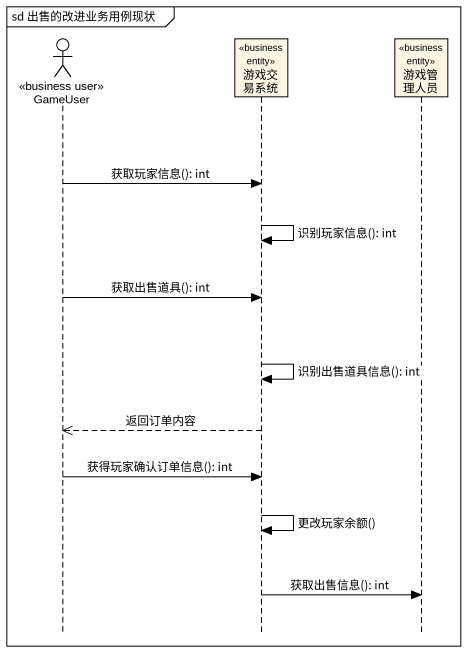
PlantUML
@startuml
mainframe sd 出售的改进业务用例现状
hide footbox
actor GameUser <<business user>>
participant 游戏交易系统 <<business entity>>
participant 游戏管理人员 <<business entity>>

GameUser -> 游戏交易系统 : 获取玩家信息(): int
游戏交易系统 -> 游戏交易系统 : 识别玩家信息(): int
GameUser -> 游戏交易系统 : 获取出售道具(): int
游戏交易系统 -> 游戏交易系统 : 识别出售道具信息(): int
游戏交易系统 -->> GameUser : 返回订单内容
GameUser -> 游戏交易系统 : 获得玩家确认订单信息(): int
游戏交易系统 -> 游戏交易系统 : 更改玩家余额()
游戏交易系统 -> 游戏管理人员 : 获取出售信息(): int
@enduml
